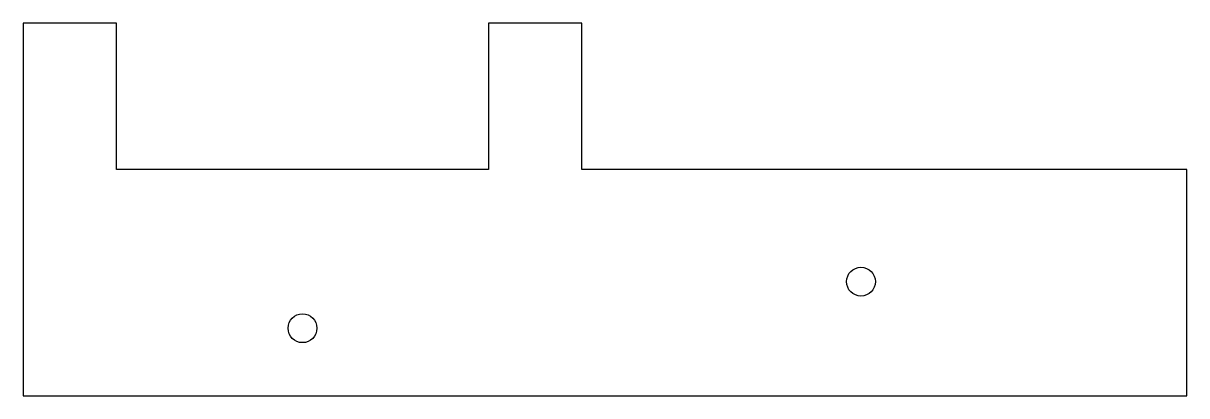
# Model space of a CAD drawing. Header units: millimetres. Extents: x -30 to 95, y -20 to 20.
import ezdxf

# ---------------------------------------------------------------- set-up
doc = ezdxf.new("R2010")
doc.units = ezdxf.units.MM

msp = doc.modelspace()

# ---------------------------------------------------------------- linework, layer by layer
msp.add_lwpolyline([(-30, 20), (-30, -20), (95, -20), (95, 4.3), (30, 4.3), (30, 20), (20, 20), (20, 4.3), (-20, 4.3), (-20, 20)], close=True)
for centre in [(60, -7.75), (0, -12.75)]:
    msp.add_circle(centre, 1.55)

doc.saveas('drawing.dxf')
